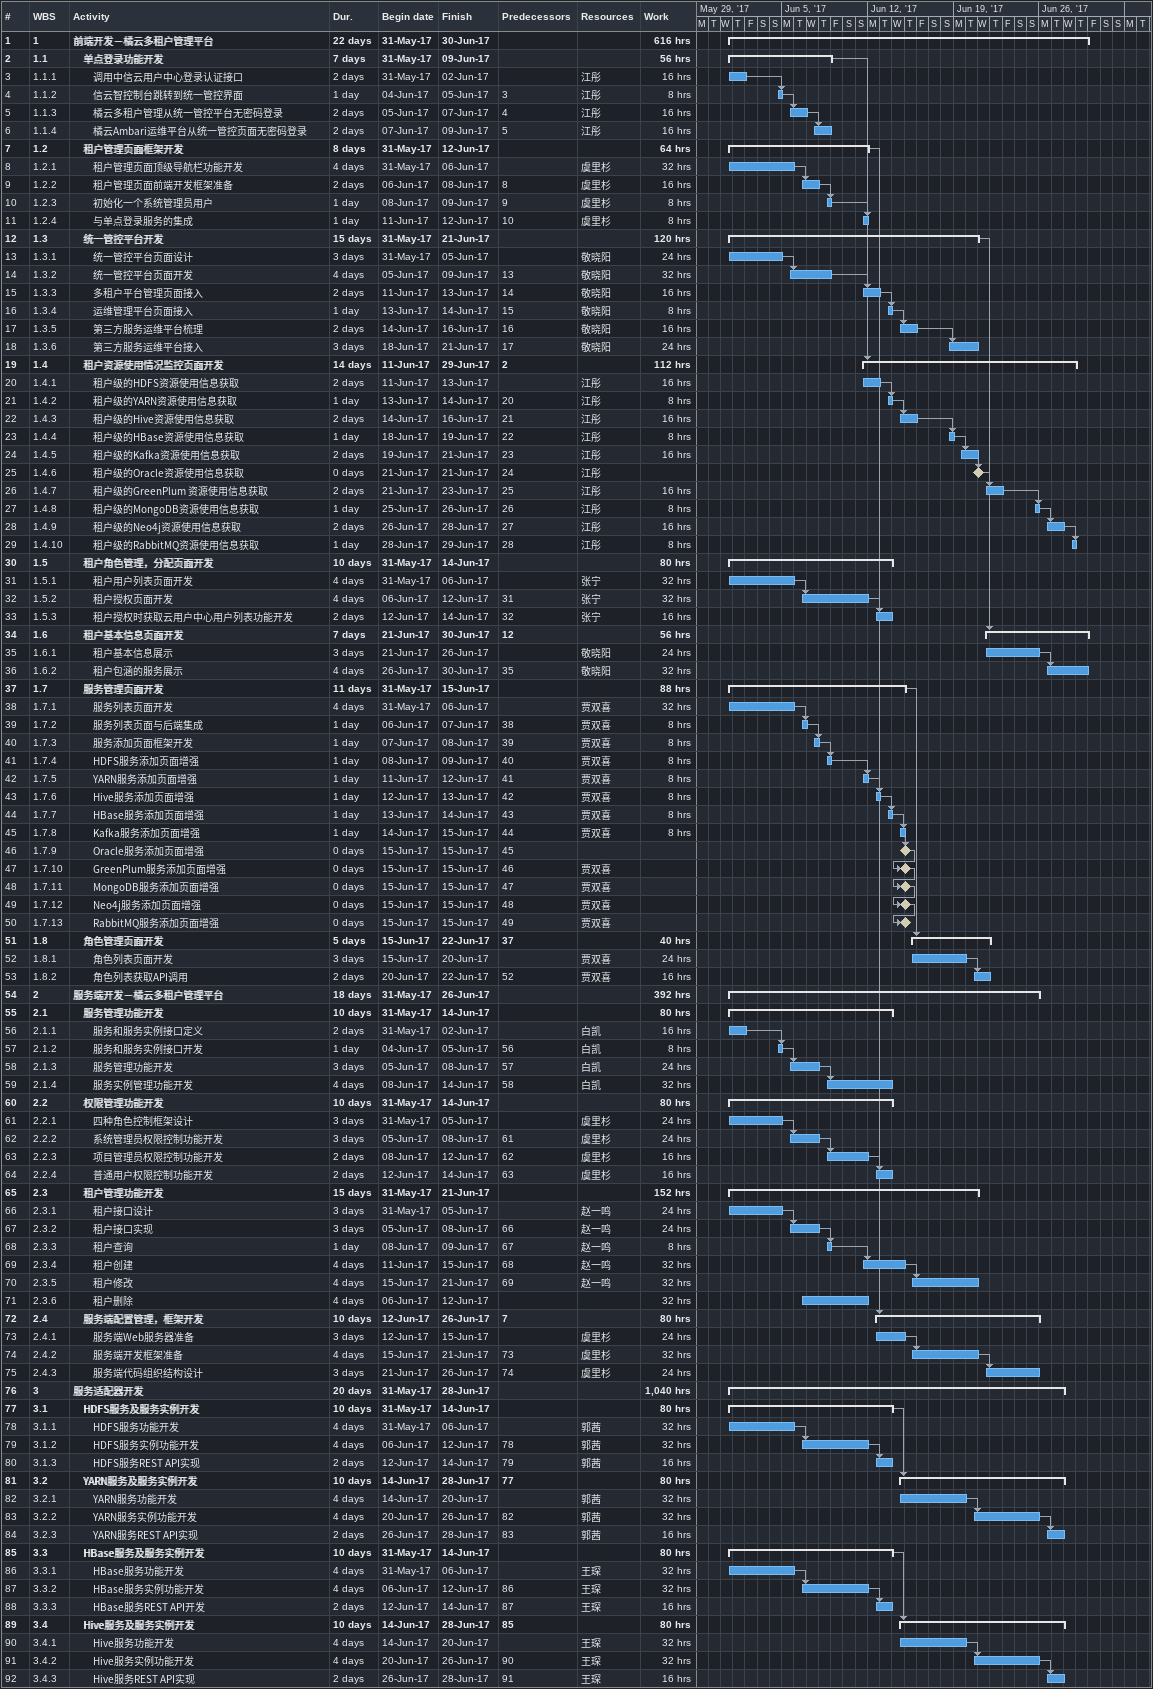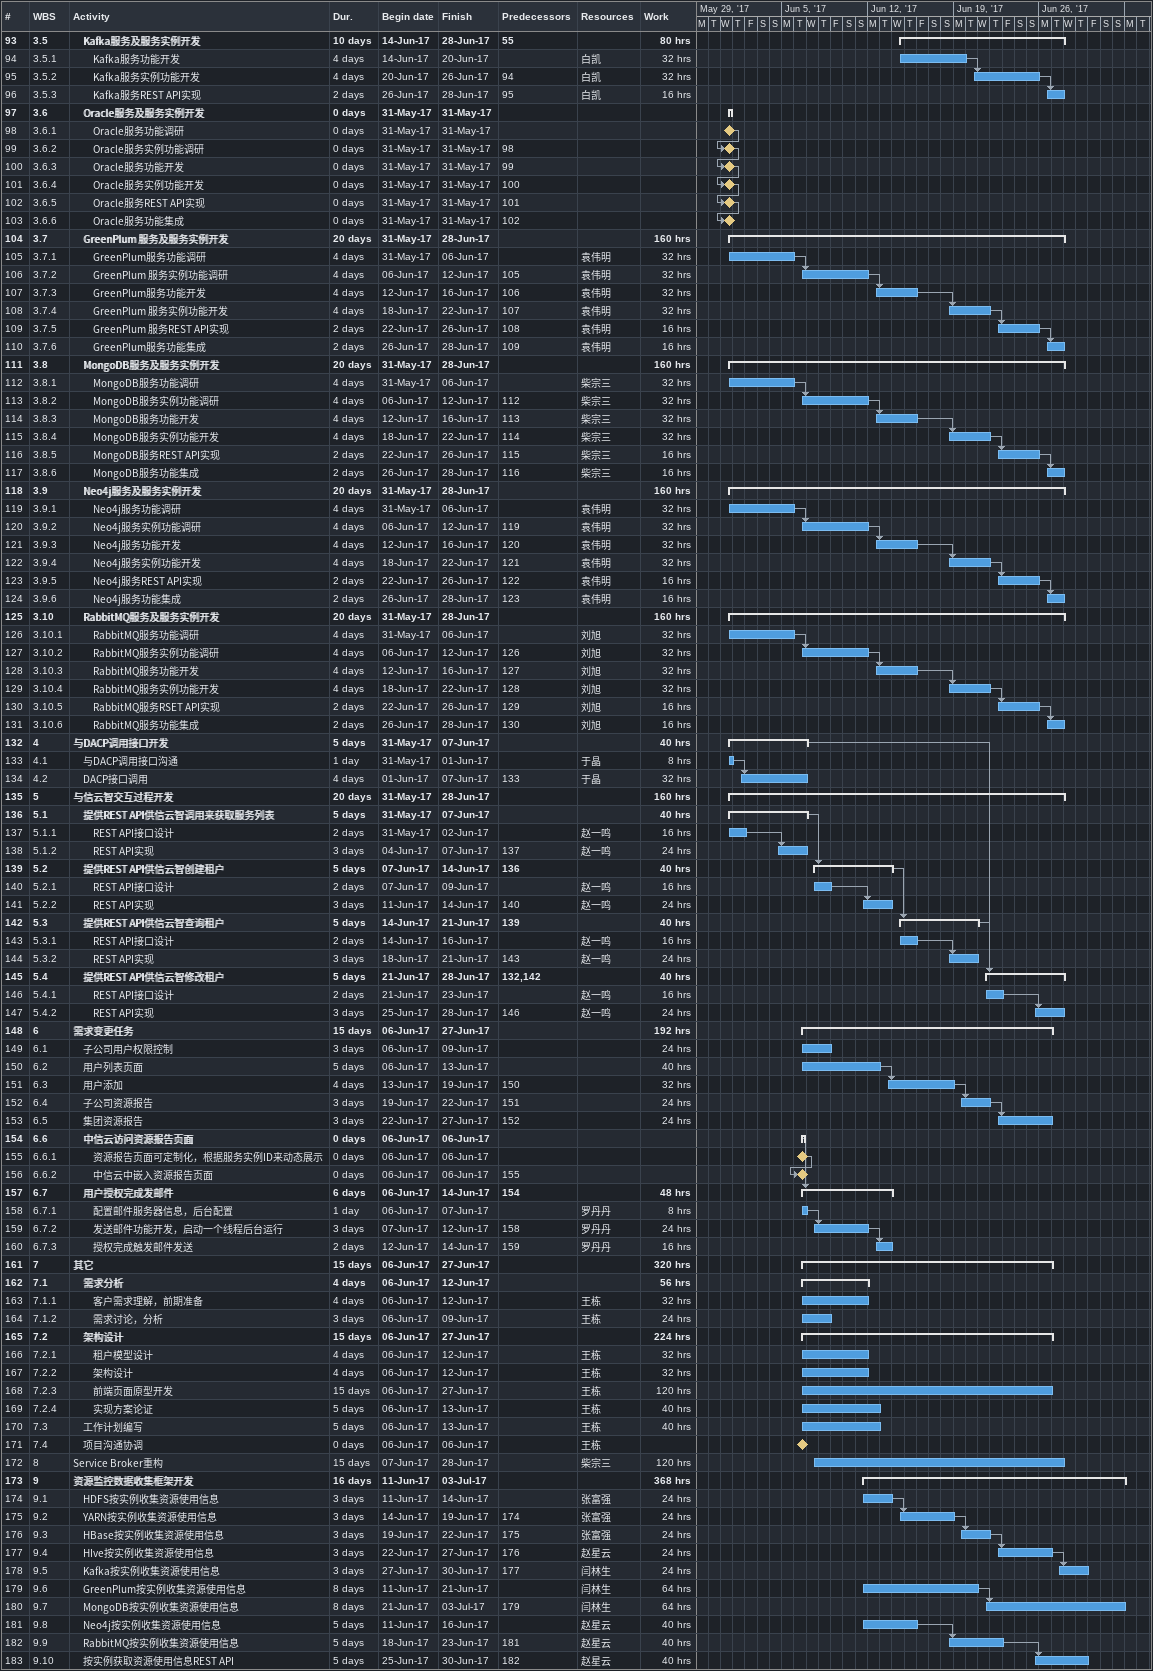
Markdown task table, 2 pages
| ID | WBS | Task | Duration | Start | Finish | Predecessors | Resources | Work (h) |
|---|---|---|---|---|---|---|---|---|
| 1 | 1 | **前端开发－橘云多租户管理平台** | 22d | 2017-05-31 | 2017-06-30 |  |  | 616 |
| 2 | 1.1 | **单点登录功能开发** | 7d | 2017-05-31 | 2017-06-09 |  |  | 56 |
| 3 | 1.1.1 | 调用中信云用户中心登录认证接口 | 2d | 2017-05-31 | 2017-06-02 |  | 江彤 | 16 |
| 4 | 1.1.2 | 信云智控制台跳转到统一管控界面 | 1d | 2017-06-04 | 2017-06-05 | 3 | 江彤 | 8 |
| 5 | 1.1.3 | 橘云多租户管理从统一管控平台无密码登录 | 2d | 2017-06-05 | 2017-06-07 | 4 | 江彤 | 16 |
| 6 | 1.1.4 | 橘云Ambari运维平台从统一管控页面无密码登录 | 2d | 2017-06-07 | 2017-06-09 | 5 | 江彤 | 16 |
| 7 | 1.2 | **租户管理页面框架开发** | 8d | 2017-05-31 | 2017-06-12 |  |  | 64 |
| 8 | 1.2.1 | 租户管理页面顶级导航栏功能开发 | 4d | 2017-05-31 | 2017-06-06 |  | 虞里杉 | 32 |
| 9 | 1.2.2 | 租户管理页面前端开发框架准备 | 2d | 2017-06-06 | 2017-06-08 | 8 | 虞里杉 | 16 |
| 10 | 1.2.3 | 初始化一个系统管理员用户 | 1d | 2017-06-08 | 2017-06-09 | 9 | 虞里杉 | 8 |
| 11 | 1.2.4 | 与单点登录服务的集成 | 1d | 2017-06-11 | 2017-06-12 | 10 | 虞里杉 | 8 |
| 12 | 1.3 | **统一管控平台开发** | 15d | 2017-05-31 | 2017-06-21 |  |  | 120 |
| 13 | 1.3.1 | 统一管控平台页面设计 | 3d | 2017-05-31 | 2017-06-05 |  | 敬晓阳 | 24 |
| 14 | 1.3.2 | 统一管控平台页面开发 | 4d | 2017-06-05 | 2017-06-09 | 13 | 敬晓阳 | 32 |
| 15 | 1.3.3 | 多租户平台管理页面接入 | 2d | 2017-06-11 | 2017-06-13 | 14 | 敬晓阳 | 16 |
| 16 | 1.3.4 | 运维管理平台页面接入 | 1d | 2017-06-13 | 2017-06-14 | 15 | 敬晓阳 | 8 |
| 17 | 1.3.5 | 第三方服务运维平台梳理 | 2d | 2017-06-14 | 2017-06-16 | 16 | 敬晓阳 | 16 |
| 18 | 1.3.6 | 第三方服务运维平台接入 | 3d | 2017-06-18 | 2017-06-21 | 17 | 敬晓阳 | 24 |
| 19 | 1.4 | **租户资源使用情况监控页面开发** | 14d | 2017-06-11 | 2017-06-29 | 2 |  | 112 |
| 20 | 1.4.1 | 租户级的HDFS资源使用信息获取 | 2d | 2017-06-11 | 2017-06-13 |  | 江彤 | 16 |
| 21 | 1.4.2 | 租户级的YARN资源使用信息获取 | 1d | 2017-06-13 | 2017-06-14 | 20 | 江彤 | 8 |
| 22 | 1.4.3 | 租户级的Hive资源使用信息获取 | 2d | 2017-06-14 | 2017-06-16 | 21 | 江彤 | 16 |
| 23 | 1.4.4 | 租户级的HBase资源使用信息获取 | 1d | 2017-06-18 | 2017-06-19 | 22 | 江彤 | 8 |
| 24 | 1.4.5 | 租户级的Kafka资源使用信息获取 | 2d | 2017-06-19 | 2017-06-21 | 23 | 江彤 | 16 |
| 25 | 1.4.6 | 租户级的Oracle资源使用信息获取 | 0d | 2017-06-21 | 2017-06-21 | 24 | 江彤 |  |
| 26 | 1.4.7 | 租户级的GreenPlum 资源使用信息获取 | 2d | 2017-06-21 | 2017-06-23 | 25 | 江彤 | 16 |
| 27 | 1.4.8 | 租户级的MongoDB资源使用信息获取 | 1d | 2017-06-25 | 2017-06-26 | 26 | 江彤 | 8 |
| 28 | 1.4.9 | 租户级的Neo4j资源使用信息获取 | 2d | 2017-06-26 | 2017-06-28 | 27 | 江彤 | 16 |
| 29 | 1.4.10 | 租户级的RabbitMQ资源使用信息获取 | 1d | 2017-06-28 | 2017-06-29 | 28 | 江彤 | 8 |
| 30 | 1.5 | **租户角色管理，分配页面开发** | 10d | 2017-05-31 | 2017-06-14 |  |  | 80 |
| 31 | 1.5.1 | 租户用户列表页面开发 | 4d | 2017-05-31 | 2017-06-06 |  | 张宁 | 32 |
| 32 | 1.5.2 | 租户授权页面开发 | 4d | 2017-06-06 | 2017-06-12 | 31 | 张宁 | 32 |
| 33 | 1.5.3 | 租户授权时获取云用户中心用户列表功能开发 | 2d | 2017-06-12 | 2017-06-14 | 32 | 张宁 | 16 |
| 34 | 1.6 | **租户基本信息页面开发** | 7d | 2017-06-21 | 2017-06-30 | 12 |  | 56 |
| 35 | 1.6.1 | 租户基本信息展示 | 3d | 2017-06-21 | 2017-06-26 |  | 敬晓阳 | 24 |
| 36 | 1.6.2 | 租户包涵的服务展示 | 4d | 2017-06-26 | 2017-06-30 | 35 | 敬晓阳 | 32 |
| 37 | 1.7 | **服务管理页面开发** | 11d | 2017-05-31 | 2017-06-15 |  |  | 88 |
| 38 | 1.7.1 | 服务列表页面开发 | 4d | 2017-05-31 | 2017-06-06 |  | 贾双喜 | 32 |
| 39 | 1.7.2 | 服务列表页面与后端集成 | 1d | 2017-06-06 | 2017-06-07 | 38 | 贾双喜 | 8 |
| 40 | 1.7.3 | 服务添加页面框架开发 | 1d | 2017-06-07 | 2017-06-08 | 39 | 贾双喜 | 8 |
| 41 | 1.7.4 | HDFS服务添加页面增强 | 1d | 2017-06-08 | 2017-06-09 | 40 | 贾双喜 | 8 |
| 42 | 1.7.5 | YARN服务添加页面增强 | 1d | 2017-06-11 | 2017-06-12 | 41 | 贾双喜 | 8 |
| 43 | 1.7.6 | Hive服务添加页面增强 | 1d | 2017-06-12 | 2017-06-13 | 42 | 贾双喜 | 8 |
| 44 | 1.7.7 | HBase服务添加页面增强 | 1d | 2017-06-13 | 2017-06-14 | 43 | 贾双喜 | 8 |
| 45 | 1.7.8 | Kafka服务添加页面增强 | 1d | 2017-06-14 | 2017-06-15 | 44 | 贾双喜 | 8 |
| 46 | 1.7.9 | Oracle服务添加页面增强 | 0d | 2017-06-15 | 2017-06-15 | 45 |  |  |
| 47 | 1.7.10 | GreenPlum服务添加页面增强 | 0d | 2017-06-15 | 2017-06-15 | 46 | 贾双喜 |  |
| 48 | 1.7.11 | MongoDB服务添加页面增强 | 0d | 2017-06-15 | 2017-06-15 | 47 | 贾双喜 |  |
| 49 | 1.7.12 | Neo4j服务添加页面增强 | 0d | 2017-06-15 | 2017-06-15 | 48 | 贾双喜 |  |
| 50 | 1.7.13 | RabbitMQ服务添加页面增强 | 0d | 2017-06-15 | 2017-06-15 | 49 | 贾双喜 |  |
| 51 | 1.8 | **角色管理页面开发** | 5d | 2017-06-15 | 2017-06-22 | 37 |  | 40 |
| 52 | 1.8.1 | 角色列表页面开发 | 3d | 2017-06-15 | 2017-06-20 |  | 贾双喜 | 24 |
| 53 | 1.8.2 | 角色列表获取API调用 | 2d | 2017-06-20 | 2017-06-22 | 52 | 贾双喜 | 16 |
| 54 | 2 | **服务端开发－橘云多租户管理平台** | 18d | 2017-05-31 | 2017-06-26 |  |  | 392 |
| 55 | 2.1 | **服务管理功能开发** | 10d | 2017-05-31 | 2017-06-14 |  |  | 80 |
| 56 | 2.1.1 | 服务和服务实例接口定义 | 2d | 2017-05-31 | 2017-06-02 |  | 白凯 | 16 |
| 57 | 2.1.2 | 服务和服务实例接口开发 | 1d | 2017-06-04 | 2017-06-05 | 56 | 白凯 | 8 |
| 58 | 2.1.3 | 服务管理功能开发 | 3d | 2017-06-05 | 2017-06-08 | 57 | 白凯 | 24 |
| 59 | 2.1.4 | 服务实例管理功能开发 | 4d | 2017-06-08 | 2017-06-14 | 58 | 白凯 | 32 |
| 60 | 2.2 | **权限管理功能开发** | 10d | 2017-05-31 | 2017-06-14 |  |  | 80 |
| 61 | 2.2.1 | 四种角色控制框架设计 | 3d | 2017-05-31 | 2017-06-05 |  | 虞里杉 | 24 |
| 62 | 2.2.2 | 系统管理员权限控制功能开发 | 3d | 2017-06-05 | 2017-06-08 | 61 | 虞里杉 | 24 |
| 63 | 2.2.3 | 项目管理员权限控制功能开发 | 2d | 2017-06-08 | 2017-06-12 | 62 | 虞里杉 | 16 |
| 64 | 2.2.4 | 普通用户权限控制功能开发 | 2d | 2017-06-12 | 2017-06-14 | 63 | 虞里杉 | 16 |
| 65 | 2.3 | **租户管理功能开发** | 15d | 2017-05-31 | 2017-06-21 |  |  | 152 |
| 66 | 2.3.1 | 租户接口设计 | 3d | 2017-05-31 | 2017-06-05 |  | 赵一鸣 | 24 |
| 67 | 2.3.2 | 租户接口实现 | 3d | 2017-06-05 | 2017-06-08 | 66 | 赵一鸣 | 24 |
| 68 | 2.3.3 | 租户查询 | 1d | 2017-06-08 | 2017-06-09 | 67 | 赵一鸣 | 8 |
| 69 | 2.3.4 | 租户创建 | 4d | 2017-06-11 | 2017-06-15 | 68 | 赵一鸣 | 32 |
| 70 | 2.3.5 | 租户修改 | 4d | 2017-06-15 | 2017-06-21 | 69 | 赵一鸣 | 32 |
| 71 | 2.3.6 | 租户删除 | 4d | 2017-06-06 | 2017-06-12 |  |  | 32 |
| 72 | 2.4 | **服务端配置管理，框架开发** | 10d | 2017-06-12 | 2017-06-26 | 7 |  | 80 |
| 73 | 2.4.1 | 服务端Web服务器准备 | 3d | 2017-06-12 | 2017-06-15 |  | 虞里杉 | 24 |
| 74 | 2.4.2 | 服务端开发框架准备 | 4d | 2017-06-15 | 2017-06-21 | 73 | 虞里杉 | 32 |
| 75 | 2.4.3 | 服务端代码组织结构设计 | 3d | 2017-06-21 | 2017-06-26 | 74 | 虞里杉 | 24 |
| 76 | 3 | **服务适配器开发** | 20d | 2017-05-31 | 2017-06-28 |  |  | 1040 |
| 77 | 3.1 | **HDFS服务及服务实例开发** | 10d | 2017-05-31 | 2017-06-14 |  |  | 80 |
| 78 | 3.1.1 | HDFS服务功能开发 | 4d | 2017-05-31 | 2017-06-06 |  | 郭茜 | 32 |
| 79 | 3.1.2 | HDFS服务实例功能开发 | 4d | 2017-06-06 | 2017-06-12 | 78 | 郭茜 | 32 |
| 80 | 3.1.3 | HDFS服务REST API实现 | 2d | 2017-06-12 | 2017-06-14 | 79 | 郭茜 | 16 |
| 81 | 3.2 | **YARN服务及服务实例开发** | 10d | 2017-06-14 | 2017-06-28 | 77 |  | 80 |
| 82 | 3.2.1 | YARN服务功能开发 | 4d | 2017-06-14 | 2017-06-20 |  | 郭茜 | 32 |
| 83 | 3.2.2 | YARN服务实例功能开发 | 4d | 2017-06-20 | 2017-06-26 | 82 | 郭茜 | 32 |
| 84 | 3.2.3 | YARN服务REST API实现 | 2d | 2017-06-26 | 2017-06-28 | 83 | 郭茜 | 16 |
| 85 | 3.3 | **HBase服务及服务实例开发** | 10d | 2017-05-31 | 2017-06-14 |  |  | 80 |
| 86 | 3.3.1 | HBase服务功能开发 | 4d | 2017-05-31 | 2017-06-06 |  | 王琛 | 32 |
| 87 | 3.3.2 | HBase服务实例功能开发 | 4d | 2017-06-06 | 2017-06-12 | 86 | 王琛 | 32 |
| 88 | 3.3.3 | HBase服务REST API开发 | 2d | 2017-06-12 | 2017-06-14 | 87 | 王琛 | 16 |
| 89 | 3.4 | **Hive服务及服务实例开发** | 10d | 2017-06-14 | 2017-06-28 | 85 |  | 80 |
| 90 | 3.4.1 | Hive服务功能开发 | 4d | 2017-06-14 | 2017-06-20 |  | 王琛 | 32 |
| 91 | 3.4.2 | Hive服务实例功能开发 | 4d | 2017-06-20 | 2017-06-26 | 90 | 王琛 | 32 |
| 92 | 3.4.3 | Hive服务REST API实现 | 2d | 2017-06-26 | 2017-06-28 | 91 | 王琛 | 16 |
| 93 | 3.5 | **Kafka服务及服务实例开发** | 10d | 2017-06-14 | 2017-06-28 | 55 |  | 80 |
| 94 | 3.5.1 | Kafka服务功能开发 | 4d | 2017-06-14 | 2017-06-20 |  | 白凯 | 32 |
| 95 | 3.5.2 | Kafka服务实例功能开发 | 4d | 2017-06-20 | 2017-06-26 | 94 | 白凯 | 32 |
| 96 | 3.5.3 | Kafka服务REST API实现 | 2d | 2017-06-26 | 2017-06-28 | 95 | 白凯 | 16 |
| 97 | 3.6 | **Oracle服务及服务实例开发** | 0d | 2017-05-31 | 2017-05-31 |  |  |  |
| 98 | 3.6.1 | Oracle服务功能调研 | 0d | 2017-05-31 | 2017-05-31 |  |  |  |
| 99 | 3.6.2 | Oracle服务实例功能调研 | 0d | 2017-05-31 | 2017-05-31 | 98 |  |  |
| 100 | 3.6.3 | Oracle服务功能开发 | 0d | 2017-05-31 | 2017-05-31 | 99 |  |  |
| 101 | 3.6.4 | Oracle服务实例功能开发 | 0d | 2017-05-31 | 2017-05-31 | 100 |  |  |
| 102 | 3.6.5 | Oracle服务REST API实现 | 0d | 2017-05-31 | 2017-05-31 | 101 |  |  |
| 103 | 3.6.6 | Oracle服务功能集成 | 0d | 2017-05-31 | 2017-05-31 | 102 |  |  |
| 104 | 3.7 | **GreenPlum 服务及服务实例开发** | 20d | 2017-05-31 | 2017-06-28 |  |  | 160 |
| 105 | 3.7.1 | GreenPlum服务功能调研 | 4d | 2017-05-31 | 2017-06-06 |  | 袁伟明 | 32 |
| 106 | 3.7.2 | GreenPlum 服务实例功能调研 | 4d | 2017-06-06 | 2017-06-12 | 105 | 袁伟明 | 32 |
| 107 | 3.7.3 | GreenPlum服务功能开发 | 4d | 2017-06-12 | 2017-06-16 | 106 | 袁伟明 | 32 |
| 108 | 3.7.4 | GreenPlum 服务实例功能开发 | 4d | 2017-06-18 | 2017-06-22 | 107 | 袁伟明 | 32 |
| 109 | 3.7.5 | GreenPlum 服务REST API实现 | 2d | 2017-06-22 | 2017-06-26 | 108 | 袁伟明 | 16 |
| 110 | 3.7.6 | GreenPlum服务功能集成 | 2d | 2017-06-26 | 2017-06-28 | 109 | 袁伟明 | 16 |
| 111 | 3.8 | **MongoDB服务及服务实例开发** | 20d | 2017-05-31 | 2017-06-28 |  |  | 160 |
| 112 | 3.8.1 | MongoDB服务功能调研 | 4d | 2017-05-31 | 2017-06-06 |  | 柴宗三 | 32 |
| 113 | 3.8.2 | MongoDB服务实例功能调研 | 4d | 2017-06-06 | 2017-06-12 | 112 | 柴宗三 | 32 |
| 114 | 3.8.3 | MongoDB服务功能开发 | 4d | 2017-06-12 | 2017-06-16 | 113 | 柴宗三 | 32 |
| 115 | 3.8.4 | MongoDB服务实例功能开发 | 4d | 2017-06-18 | 2017-06-22 | 114 | 柴宗三 | 32 |
| 116 | 3.8.5 | MongoDB服务REST API实现 | 2d | 2017-06-22 | 2017-06-26 | 115 | 柴宗三 | 16 |
| 117 | 3.8.6 | MongoDB服务功能集成 | 2d | 2017-06-26 | 2017-06-28 | 116 | 柴宗三 | 16 |
| 118 | 3.9 | **Neo4j服务及服务实例开发** | 20d | 2017-05-31 | 2017-06-28 |  |  | 160 |
| 119 | 3.9.1 | Neo4j服务功能调研 | 4d | 2017-05-31 | 2017-06-06 |  | 袁伟明 | 32 |
| 120 | 3.9.2 | Neo4j服务实例功能调研 | 4d | 2017-06-06 | 2017-06-12 | 119 | 袁伟明 | 32 |
| 121 | 3.9.3 | Neo4j服务功能开发 | 4d | 2017-06-12 | 2017-06-16 | 120 | 袁伟明 | 32 |
| 122 | 3.9.4 | Neo4j服务实例功能开发 | 4d | 2017-06-18 | 2017-06-22 | 121 | 袁伟明 | 32 |
| 123 | 3.9.5 | Neo4j服务REST API实现 | 2d | 2017-06-22 | 2017-06-26 | 122 | 袁伟明 | 16 |
| 124 | 3.9.6 | Neo4j服务功能集成 | 2d | 2017-06-26 | 2017-06-28 | 123 | 袁伟明 | 16 |
| 125 | 3.10 | **RabbitMQ服务及服务实例开发** | 20d | 2017-05-31 | 2017-06-28 |  |  | 160 |
| 126 | 3.10.1 | RabbitMQ服务功能调研 | 4d | 2017-05-31 | 2017-06-06 |  | 刘旭 | 32 |
| 127 | 3.10.2 | RabbitMQ服务实例功能调研 | 4d | 2017-06-06 | 2017-06-12 | 126 | 刘旭 | 32 |
| 128 | 3.10.3 | RabbitMQ服务功能开发 | 4d | 2017-06-12 | 2017-06-16 | 127 | 刘旭 | 32 |
| 129 | 3.10.4 | RabbitMQ服务实例功能开发 | 4d | 2017-06-18 | 2017-06-22 | 128 | 刘旭 | 32 |
| 130 | 3.10.5 | RabbitMQ服务RSET API实现 | 2d | 2017-06-22 | 2017-06-26 | 129 | 刘旭 | 16 |
| 131 | 3.10.6 | RabbitMQ服务功能集成 | 2d | 2017-06-26 | 2017-06-28 | 130 | 刘旭 | 16 |
| 132 | 4 | **与DACP调用接口开发** | 5d | 2017-05-31 | 2017-06-07 |  |  | 40 |
| 133 | 4.1 | 与DACP调用接口沟通 | 1d | 2017-05-31 | 2017-06-01 |  | 于晶 | 8 |
| 134 | 4.2 | DACP接口调用 | 4d | 2017-06-01 | 2017-06-07 | 133 | 于晶 | 32 |
| 135 | 5 | **与信云智交互过程开发** | 20d | 2017-05-31 | 2017-06-28 |  |  | 160 |
| 136 | 5.1 | **提供REST API供信云智调用来获取服务列表** | 5d | 2017-05-31 | 2017-06-07 |  |  | 40 |
| 137 | 5.1.1 | REST API接口设计 | 2d | 2017-05-31 | 2017-06-02 |  | 赵一鸣 | 16 |
| 138 | 5.1.2 | REST API实现 | 3d | 2017-06-04 | 2017-06-07 | 137 | 赵一鸣 | 24 |
| 139 | 5.2 | **提供REST API供信云智创建租户** | 5d | 2017-06-07 | 2017-06-14 | 136 |  | 40 |
| 140 | 5.2.1 | REST API接口设计 | 2d | 2017-06-07 | 2017-06-09 |  | 赵一鸣 | 16 |
| 141 | 5.2.2 | REST API实现 | 3d | 2017-06-11 | 2017-06-14 | 140 | 赵一鸣 | 24 |
| 142 | 5.3 | **提供REST API供信云智查询租户** | 5d | 2017-06-14 | 2017-06-21 | 139 |  | 40 |
| 143 | 5.3.1 | REST API接口设计 | 2d | 2017-06-14 | 2017-06-16 |  | 赵一鸣 | 16 |
| 144 | 5.3.2 | REST API实现 | 3d | 2017-06-18 | 2017-06-21 | 143 | 赵一鸣 | 24 |
| 145 | 5.4 | **提供REST API供信云智修改租户** | 5d | 2017-06-21 | 2017-06-28 | 132, 142 |  | 40 |
| 146 | 5.4.1 | REST API接口设计 | 2d | 2017-06-21 | 2017-06-23 |  | 赵一鸣 | 16 |
| 147 | 5.4.2 | REST API实现 | 3d | 2017-06-25 | 2017-06-28 | 146 | 赵一鸣 | 24 |
| 148 | 6 | **需求变更任务** | 15d | 2017-06-06 | 2017-06-27 |  |  | 192 |
| 149 | 6.1 | 子公司用户权限控制 | 3d | 2017-06-06 | 2017-06-09 |  |  | 24 |
| 150 | 6.2 | 用户列表页面 | 5d | 2017-06-06 | 2017-06-13 |  |  | 40 |
| 151 | 6.3 | 用户添加 | 4d | 2017-06-13 | 2017-06-19 | 150 |  | 32 |
| 152 | 6.4 | 子公司资源报告 | 3d | 2017-06-19 | 2017-06-22 | 151 |  | 24 |
| 153 | 6.5 | 集团资源报告 | 3d | 2017-06-22 | 2017-06-27 | 152 |  | 24 |
| 154 | 6.6 | **中信云访问资源报告页面** | 0d | 2017-06-06 | 2017-06-06 |  |  |  |
| 155 | 6.6.1 | 资源报告页面可定制化，根据服务实例ID来动态展示 | 0d | 2017-06-06 | 2017-06-06 |  |  |  |
| 156 | 6.6.2 | 中信云中嵌入资源报告页面 | 0d | 2017-06-06 | 2017-06-06 | 155 |  |  |
| 157 | 6.7 | **用户授权完成发邮件** | 6d | 2017-06-06 | 2017-06-14 | 154 |  | 48 |
| 158 | 6.7.1 | 配置邮件服务器信息，后台配置 | 1d | 2017-06-06 | 2017-06-07 |  | 罗丹丹 | 8 |
| 159 | 6.7.2 | 发送邮件功能开发，启动一个线程后台运行 | 3d | 2017-06-07 | 2017-06-12 | 158 | 罗丹丹 | 24 |
| 160 | 6.7.3 | 授权完成触发邮件发送 | 2d | 2017-06-12 | 2017-06-14 | 159 | 罗丹丹 | 16 |
| 161 | 7 | **其它** | 15d | 2017-06-06 | 2017-06-27 |  |  | 320 |
| 162 | 7.1 | **需求分析** | 4d | 2017-06-06 | 2017-06-12 |  |  | 56 |
| 163 | 7.1.1 | 客户需求理解，前期准备 | 4d | 2017-06-06 | 2017-06-12 |  | 王栋 | 32 |
| 164 | 7.1.2 | 需求讨论，分析 | 3d | 2017-06-06 | 2017-06-09 |  | 王栋 | 24 |
| 165 | 7.2 | **架构设计** | 15d | 2017-06-06 | 2017-06-27 |  |  | 224 |
| 166 | 7.2.1 | 租户模型设计 | 4d | 2017-06-06 | 2017-06-12 |  | 王栋 | 32 |
| 167 | 7.2.2 | 架构设计 | 4d | 2017-06-06 | 2017-06-12 |  | 王栋 | 32 |
| 168 | 7.2.3 | 前端页面原型开发 | 15d | 2017-06-06 | 2017-06-27 |  | 王栋 | 120 |
| 169 | 7.2.4 | 实现方案论证 | 5d | 2017-06-06 | 2017-06-13 |  | 王栋 | 40 |
| 170 | 7.3 | 工作计划编写 | 5d | 2017-06-06 | 2017-06-13 |  | 王栋 | 40 |
| 171 | 7.4 | 项目沟通协调 | 0d | 2017-06-06 | 2017-06-06 |  | 王栋 |  |
| 172 | 8 | Service Broker重构 | 15d | 2017-06-07 | 2017-06-28 |  | 柴宗三 | 120 |
| 173 | 9 | **资源监控数据收集框架开发** | 16d | 2017-06-11 | 2017-07-03 |  |  | 368 |
| 174 | 9.1 | HDFS按实例收集资源使用信息 | 3d | 2017-06-11 | 2017-06-14 |  | 张富强 | 24 |
| 175 | 9.2 | YARN按实例收集资源使用信息 | 3d | 2017-06-14 | 2017-06-19 | 174 | 张富强 | 24 |
| 176 | 9.3 | HBase按实例收集资源使用信息 | 3d | 2017-06-19 | 2017-06-22 | 175 | 张富强 | 24 |
| 177 | 9.4 | HIve按实例收集资源使用信息 | 3d | 2017-06-22 | 2017-06-27 | 176 | 赵星云 | 24 |
| 178 | 9.5 | Kafka按实例收集资源使用信息 | 3d | 2017-06-27 | 2017-06-30 | 177 | 闫林生 | 24 |
| 179 | 9.6 | GreenPlum按实例收集资源使用信息 | 8d | 2017-06-11 | 2017-06-21 |  | 闫林生 | 64 |
| 180 | 9.7 | MongoDB按实例收集资源使用信息 | 8d | 2017-06-21 | 2017-07-03 | 179 | 闫林生 | 64 |
| 181 | 9.8 | Neo4j按实例收集资源使用信息 | 5d | 2017-06-11 | 2017-06-16 |  | 赵星云 | 40 |
| 182 | 9.9 | RabbitMQ按实例收集资源使用信息 | 5d | 2017-06-18 | 2017-06-23 | 181 | 赵星云 | 40 |
| 183 | 9.10 | 按实例获取资源使用信息REST API | 5d | 2017-06-25 | 2017-06-30 | 182 | 赵星云 | 40 |
